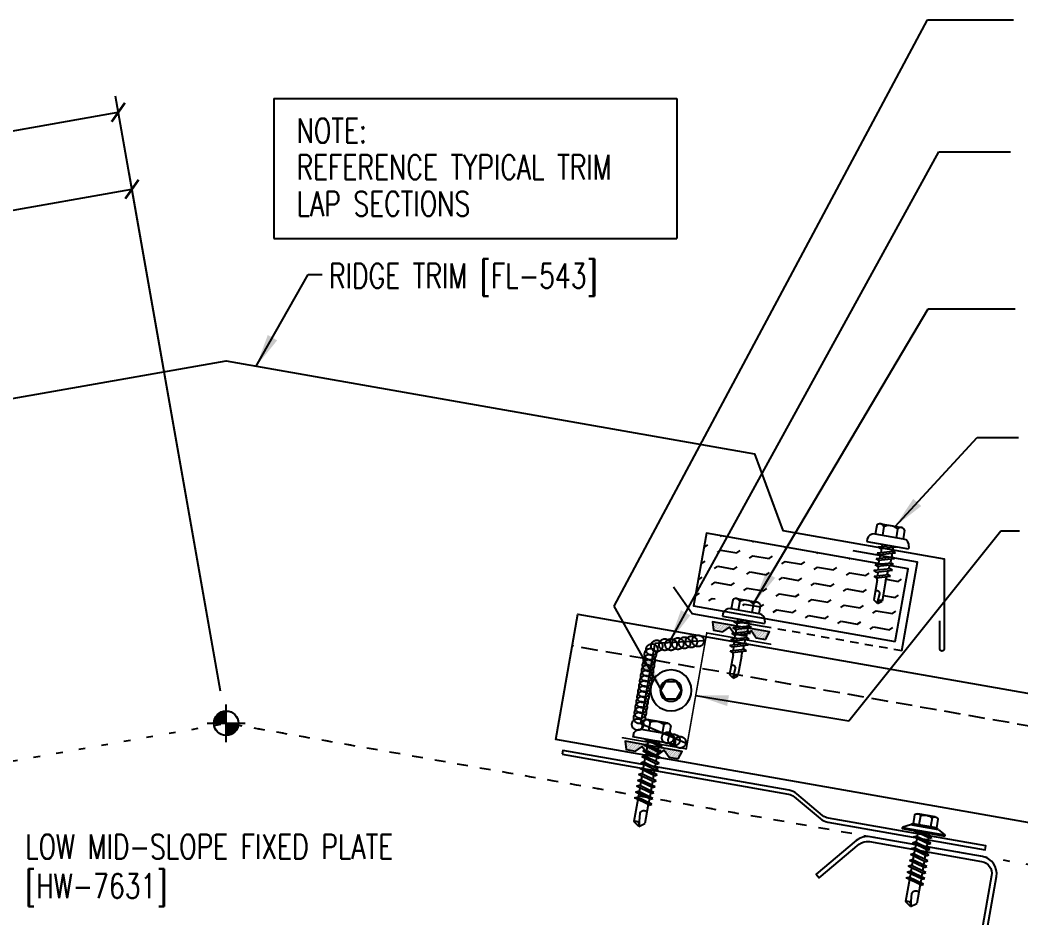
# Model space of a CAD drawing. Header units: inches. Extents: x -2 to 189, y 14 to 99.
# Drawn here: x 20.02 to 35.28, y 21.09 to 34.79 of the extents above; entities that cross this region are included whole.
import ezdxf

# ---------------------------------------------------------------- set-up
doc = ezdxf.new("R2010")
doc.units = ezdxf.units.IN
doc.header["$MEASUREMENT"] = 0
for name, pattern in [('CENTER2', [1.125, 0.75, -0.125, 0.125, -0.125]), ('DASH2', [0.1875, 0.125, -0.0625]), ('DOT', [0.25, 0, -0.25]), ('HIDDEN2', [0.1875, 0.125, -0.0625])]:
    doc.linetypes.add(name, pattern=pattern)
for name, color, linetype in [('CLO', 3, 'Continuous'), ('DIM', 2, 'Continuous'), ('FASTENER', 9, 'Continuous'), ('PANEL', 11, 'Continuous'), ('PURLIN', 1, 'Continuous'), ('SEALANT', 253, 'CENTER2'), ('SECTION', 11, 'Continuous'), ('STLA', 12, 'Continuous'), ('TAPE', 8, 'Continuous'), ('TEXT', 2, 'Continuous'), ('THERMAL', 251, 'Continuous'), ('TRIM', 6, 'Continuous')]:
    doc.layers.add(name, color=color, linetype=linetype)
doc.styles.add('TEXT1', font='ROMANS.shx', dxfattribs={"width": 0.75, "height": 0.375})
doc.dimstyles.new('DETAIL', dxfattribs={"dimscale": 4, "dimtxt": 0.375, "dimasz": 0.0625, "dimexe": 0.0625, "dimexo": 0.125, "dimgap": 0.0625, "dimtad": 1, "dimdec": 4, "dimzin": 3, "dimdsep": 46, "dimlunit": 4, "dimtxsty": 'TEXT1', "dimblk": 'ARCHTICK', "dimcen": 0.0625, "dimclrd": 7, "dimclre": 7, "dimclrt": 2, "dimadec": 0, "dimazin": 0, "dimtfac": 0.59375, "dimtdec": 4, "dimtmove": 0, "dimatfit": 3, "dimfxl": 0, "dimfrac": 2, "dimtolj": 1, "dimtzin": 3, "dimarcsym": 0})
doc.dimstyles.new('DETAIL$7', dxfattribs={"dimscale": 4, "dimtxt": 0.375, "dimasz": 0.125, "dimexe": 0.0625, "dimexo": 0.125, "dimgap": 0.0625, "dimtad": 1, "dimdec": 4, "dimzin": 3, "dimdsep": 46, "dimlunit": 4, "dimtxsty": 'TEXT1', "dimblk": 'ARCHTICK', "dimcen": 0.0625, "dimclrd": 7, "dimclre": 7, "dimclrt": 2, "dimadec": 0, "dimazin": 0, "dimtfac": 0.59375, "dimtdec": 4, "dimtmove": 0, "dimatfit": 3, "dimfxl": 0, "dimfrac": 2, "dimtolj": 1, "dimtzin": 3, "dimarcsym": 0})

# ---------------------------------------------------------------- blocks, each defined once
blk = doc.blocks.new('_ArchTick')
at = {"color": 0, "linetype": 'ByBlock', "const_width": 0.15}
blk.add_lwpolyline([(-0.5, -0.5), (0.5, 0.5)], dxfattribs=at)
blk = doc.blocks.new('*D16')
at = {"layer": 'DEFPOINTS', "color": 0}
for p in [(21.516, 33.376), (10.919, 24.457), (23.162, 24.046)]:
    blk.add_point(p, dxfattribs=at)
at = {"layer": 'DIM', "color": 7, "lineweight": -2}
for p, q in [((23.075, 24.538), (21.473, 33.622)), ((9.713, 31.295), (21.516, 33.376)), ((10.832, 24.949), (9.669, 31.541))]:
    blk.add_line(p, q, dxfattribs=at)
at = {"layer": 'DIM', "color": 7, "lineweight": -2, "xscale": 0.25, "yscale": 0.25, "zscale": 0.25}
for p, rotation in [((21.516, 33.376), 10), ((9.713, 31.295), 190)]:
    blk.add_blockref('_ArchTick', p, dxfattribs=dict(at, rotation=rotation))
at = {"layer": 'DIM', "color": 2, "insert": (15.532, 32.802), "char_height": 0.375, "attachment_point": 5, "rotation": 10, "style": 'TEXT1'}
blk.add_mtext('\\A1;12"', dxfattribs=at)
blk = doc.blocks.new('*D17')
at = {"layer": 'DEFPOINTS', "color": 0}
for p in [(21.724, 32.201), (17.791, 25.711), (23.162, 24.046)]:
    blk.add_point(p, dxfattribs=at)
at = {"layer": 'DIM', "color": 7, "lineweight": -2}
for p, q in [((23.075, 24.538), (21.68, 32.447)), ((16.8, 31.332), (21.724, 32.201)), ((17.704, 26.203), (16.756, 31.579))]:
    blk.add_line(p, q, dxfattribs=at)
at = {"layer": 'DIM', "color": 7, "lineweight": -2, "xscale": 0.25, "yscale": 0.25, "zscale": 0.25}
for p, rotation in [((21.724, 32.201), 10), ((16.8, 31.332), 190)]:
    blk.add_blockref('_ArchTick', p, dxfattribs=dict(at, rotation=rotation))
at = {"layer": 'DIM', "color": 2, "insert": (19.18, 32.233), "char_height": 0.375, "attachment_point": 5, "rotation": 10, "style": 'TEXT1'}
blk.add_mtext('\\A1;5"', dxfattribs=at)
blk = doc.blocks.new('A$C23AA14D5')
at = {"layer": 'CLO', "const_width": 0.0239}
blk.add_lwpolyline([(2.284, 0.187), (1.299, 0.014), (0.987, 1.785), (0.002, 1.611)], dxfattribs=at)
at = {"layer": 'CLO'}
blk.add_lwpolyline([(1.285, 0.094), (1.993, 0.397), (1.776, 1.628), (1.007, 1.67)], dxfattribs=at)
blk = doc.blocks.new('*X7')
at = {"color": 0}
for p, q in [((-0.434, 0.135), (-0.434, 0.135)), ((-0.434, 0.123), (-0.434, 0.123)), ((-0.422, 0.141), (-0.422, 0.141)), ((-0.422, 0.129), (-0.422, 0.129)), ((-0.422, 0.117), (-0.422, 0.117)), ((-0.422, 0.105), (-0.422, 0.105)), ((-0.422, 0.094), (-0.422, 0.094)), ((-0.422, 0.082), (-0.422, 0.082)), ((-0.41, 0.135), (-0.41, 0.135)), ((-0.41, 0.123), (-0.41, 0.123)), ((-0.41, 0.111), (-0.41, 0.111)), ((-0.41, 0.1), (-0.41, 0.1)), ((-0.41, 0.088), (-0.41, 0.088)), ((-0.41, 0.076), (-0.41, 0.076)), ((-0.41, 0.064), (-0.41, 0.064)), ((-0.41, 0.053), (-0.41, 0.053)), ((-0.41, 0.041), (-0.41, 0.041)), ((-0.398, 0.141), (-0.398, 0.141)), ((-0.398, 0.129), (-0.398, 0.129)), ((-0.398, 0.117), (-0.398, 0.117)), ((-0.398, 0.105), (-0.398, 0.105)), ((-0.398, 0.094), (-0.398, 0.094)), ((-0.398, 0.082), (-0.398, 0.082)), ((-0.398, 0.07), (-0.398, 0.07)), ((-0.398, 0.059), (-0.398, 0.059)), ((-0.398, 0.047), (-0.398, 0.047)), ((-0.398, 0.035), (-0.398, 0.035)), ((-0.398, 0.023), (-0.398, 0.023)), ((-0.387, 0.135), (-0.387, 0.135)), ((-0.387, 0.123), (-0.387, 0.123)), ((-0.387, 0.111), (-0.387, 0.111)), ((-0.387, 0.1), (-0.387, 0.1)), ((-0.387, 0.088), (-0.387, 0.088)), ((-0.387, 0.076), (-0.387, 0.076)), ((-0.387, 0.064), (-0.387, 0.064)), ((-0.387, 0.053), (-0.387, 0.053)), ((-0.387, 0.041), (-0.387, 0.041)), ((-0.387, 0.029), (-0.387, 0.029)), ((-0.375, 0.141), (-0.375, 0.141)), ((-0.375, 0.129), (-0.375, 0.129)), ((-0.375, 0.117), (-0.375, 0.117)), ((-0.375, 0.105), (-0.375, 0.105)), ((-0.375, 0.094), (-0.375, 0.094)), ((-0.375, 0.082), (-0.375, 0.082)), ((-0.375, 0.07), (-0.375, 0.07)), ((-0.375, 0.059), (-0.375, 0.059)), ((-0.375, 0.047), (-0.375, 0.047)), ((-0.375, 0.035), (-0.375, 0.035)), ((-0.375, 0.023), (-0.375, 0.023)), ((-0.363, 0.135), (-0.363, 0.135)), ((-0.363, 0.123), (-0.363, 0.123)), ((-0.363, 0.111), (-0.363, 0.111)), ((-0.363, 0.1), (-0.363, 0.1)), ((-0.363, 0.088), (-0.363, 0.088)), ((-0.363, 0.076), (-0.363, 0.076)), ((-0.363, 0.064), (-0.363, 0.064)), ((-0.363, 0.053), (-0.363, 0.053)), ((-0.363, 0.041), (-0.363, 0.041)), ((-0.363, 0.029), (-0.363, 0.029)), ((-0.352, 0.141), (-0.352, 0.141)), ((-0.352, 0.129), (-0.352, 0.129)), ((-0.352, 0.117), (-0.352, 0.117)), ((-0.352, 0.105), (-0.352, 0.105)), ((-0.352, 0.094), (-0.352, 0.094)), ((-0.352, 0.082), (-0.352, 0.082)), ((-0.352, 0.07), (-0.352, 0.07)), ((-0.352, 0.059), (-0.352, 0.059)), ((-0.352, 0.047), (-0.352, 0.047)), ((-0.352, 0.035), (-0.352, 0.035)), ((-0.352, 0.023), (-0.352, 0.023)), ((-0.34, 0.135), (-0.34, 0.135)), ((-0.34, 0.123), (-0.34, 0.123)), ((-0.34, 0.111), (-0.34, 0.111)), ((-0.34, 0.1), (-0.34, 0.1)), ((-0.34, 0.088), (-0.34, 0.088)), ((-0.34, 0.076), (-0.34, 0.076)), ((-0.34, 0.064), (-0.34, 0.064)), ((-0.34, 0.053), (-0.34, 0.053)), ((-0.34, 0.041), (-0.34, 0.041)), ((-0.34, 0.029), (-0.34, 0.029)), ((-0.328, 0.141), (-0.328, 0.141)), ((-0.328, 0.129), (-0.328, 0.129)), ((-0.328, 0.117), (-0.328, 0.117)), ((-0.328, 0.105), (-0.328, 0.105)), ((-0.328, 0.094), (-0.328, 0.094)), ((-0.328, 0.082), (-0.328, 0.082)), ((-0.328, 0.07), (-0.328, 0.07)), ((-0.328, 0.059), (-0.328, 0.059)), ((-0.328, 0.047), (-0.328, 0.047)), ((-0.328, 0.035), (-0.328, 0.035)), ((-0.328, 0.023), (-0.328, 0.023)), ((-0.316, 0.135), (-0.316, 0.135)), ((-0.316, 0.123), (-0.316, 0.123)), ((-0.316, 0.111), (-0.316, 0.111)), ((-0.316, 0.1), (-0.316, 0.1)), ((-0.316, 0.088), (-0.316, 0.088)), ((-0.316, 0.076), (-0.316, 0.076)), ((-0.316, 0.064), (-0.316, 0.064)), ((-0.316, 0.053), (-0.316, 0.053)), ((-0.316, 0.041), (-0.316, 0.041)), ((-0.316, 0.029), (-0.316, 0.029)), ((-0.305, 0.141), (-0.305, 0.141)), ((-0.305, 0.129), (-0.305, 0.129)), ((-0.305, 0.117), (-0.305, 0.117)), ((-0.305, 0.105), (-0.305, 0.105)), ((-0.305, 0.094), (-0.305, 0.094)), ((-0.305, 0.082), (-0.305, 0.082)), ((-0.305, 0.07), (-0.305, 0.07)), ((-0.305, 0.059), (-0.305, 0.059)), ((-0.305, 0.047), (-0.305, 0.047)), ((-0.305, 0.035), (-0.305, 0.035)), ((-0.305, 0.023), (-0.305, 0.023)), ((-0.293, 0.135), (-0.293, 0.135)), ((-0.293, 0.123), (-0.293, 0.123)), ((-0.293, 0.111), (-0.293, 0.111)), ((-0.293, 0.1), (-0.293, 0.1)), ((-0.293, 0.088), (-0.293, 0.088)), ((-0.293, 0.076), (-0.293, 0.076)), ((-0.293, 0.064), (-0.293, 0.064)), ((-0.293, 0.053), (-0.293, 0.053)), ((-0.293, 0.041), (-0.293, 0.041)), ((-0.293, 0.029), (-0.293, 0.029)), ((-0.281, 0.141), (-0.281, 0.141)), ((-0.281, 0.129), (-0.281, 0.129)), ((-0.281, 0.117), (-0.281, 0.117)), ((-0.281, 0.105), (-0.281, 0.105)), ((-0.281, 0.094), (-0.281, 0.094)), ((-0.281, 0.082), (-0.281, 0.082)), ((-0.281, 0.07), (-0.281, 0.07)), ((-0.281, 0.059), (-0.281, 0.059)), ((-0.281, 0.047), (-0.281, 0.047)), ((-0.281, 0.035), (-0.281, 0.035)), ((-0.281, 0.023), (-0.281, 0.023)), ((-0.27, 0.135), (-0.27, 0.135)), ((-0.27, 0.123), (-0.27, 0.123)), ((-0.27, 0.111), (-0.27, 0.111)), ((-0.27, 0.1), (-0.27, 0.1)), ((-0.27, 0.088), (-0.27, 0.088)), ((-0.27, 0.076), (-0.27, 0.076)), ((-0.27, 0.064), (-0.27, 0.064)), ((-0.27, 0.053), (-0.27, 0.053)), ((-0.27, 0.041), (-0.27, 0.041)), ((-0.27, 0.029), (-0.27, 0.029)), ((-0.258, 0.141), (-0.258, 0.141)), ((-0.258, 0.129), (-0.258, 0.129)), ((-0.258, 0.117), (-0.258, 0.117)), ((-0.258, 0.105), (-0.258, 0.105)), ((-0.258, 0.094), (-0.258, 0.094)), ((-0.258, 0.082), (-0.258, 0.082)), ((-0.258, 0.07), (-0.258, 0.07)), ((-0.258, 0.059), (-0.258, 0.059)), ((-0.258, 0.047), (-0.258, 0.047)), ((-0.258, 0.035), (-0.258, 0.035)), ((-0.258, 0.023), (-0.258, 0.023)), ((-0.246, 0.135), (-0.246, 0.135)), ((-0.246, 0.123), (-0.246, 0.123)), ((-0.246, 0.111), (-0.246, 0.111)), ((-0.246, 0.1), (-0.246, 0.1)), ((-0.246, 0.088), (-0.246, 0.088)), ((-0.246, 0.076), (-0.246, 0.076)), ((-0.246, 0.064), (-0.246, 0.064)), ((-0.246, 0.053), (-0.246, 0.053)), ((-0.246, 0.041), (-0.246, 0.041)), ((-0.234, 0.141), (-0.234, 0.141)), ((-0.234, 0.129), (-0.234, 0.129)), ((-0.234, 0.117), (-0.234, 0.117)), ((-0.234, 0.105), (-0.234, 0.105)), ((-0.234, 0.094), (-0.234, 0.094)), ((-0.234, 0.082), (-0.234, 0.082)), ((-0.234, 0.07), (-0.234, 0.07)), ((-0.234, 0.059), (-0.234, 0.059)), ((-0.234, 0.047), (-0.234, 0.047)), ((-0.223, 0.135), (-0.223, 0.135)), ((-0.223, 0.123), (-0.223, 0.123)), ((-0.223, 0.111), (-0.223, 0.111)), ((-0.223, 0.1), (-0.223, 0.1)), ((-0.223, 0.088), (-0.223, 0.088)), ((-0.223, 0.076), (-0.223, 0.076)), ((-0.223, 0.064), (-0.223, 0.064)), ((-0.211, 0.141), (-0.211, 0.141)), ((-0.211, 0.129), (-0.211, 0.129)), ((-0.211, 0.117), (-0.211, 0.117)), ((-0.211, 0.105), (-0.211, 0.105)), ((-0.211, 0.094), (-0.211, 0.094)), ((-0.211, 0.082), (-0.211, 0.082)), ((-0.211, 0.07), (-0.211, 0.07)), ((-0.199, 0.135), (-0.199, 0.135)), ((-0.199, 0.123), (-0.199, 0.123)), ((-0.199, 0.111), (-0.199, 0.111)), ((-0.199, 0.1), (-0.199, 0.1)), ((-0.199, 0.088), (-0.199, 0.088)), ((-0.188, 0.141), (-0.188, 0.141)), ((-0.188, 0.129), (-0.188, 0.129)), ((-0.188, 0.117), (-0.188, 0.117)), ((-0.188, 0.105), (-0.188, 0.105)), ((-0.188, 0.094), (-0.188, 0.094)), ((-0.176, 0.135), (-0.176, 0.135)), ((-0.176, 0.123), (-0.176, 0.123)), ((-0.176, 0.111), (-0.176, 0.111)), ((-0.164, 0.141), (-0.164, 0.141)), ((-0.164, 0.129), (-0.164, 0.129)), ((-0.164, 0.117), (-0.164, 0.117)), ((-0.164, 0.105), (-0.164, 0.105)), ((-0.152, 0.135), (-0.152, 0.135)), ((-0.152, 0.123), (-0.152, 0.123)), ((-0.152, 0.111), (-0.152, 0.111)), ((-0.152, 0.1), (-0.152, 0.1)), ((-0.141, 0.141), (-0.141, 0.141)), ((-0.141, 0.129), (-0.141, 0.129)), ((-0.141, 0.117), (-0.141, 0.117)), ((-0.141, 0.105), (-0.141, 0.105)), ((-0.141, 0.094), (-0.141, 0.094)), ((-0.141, 0.082), (-0.141, 0.082)), ((-0.129, 0.135), (-0.129, 0.135)), ((-0.129, 0.123), (-0.129, 0.123)), ((-0.129, 0.111), (-0.129, 0.111)), ((-0.129, 0.1), (-0.129, 0.1)), ((-0.129, 0.088), (-0.129, 0.088)), ((-0.129, 0.076), (-0.129, 0.076)), ((-0.117, 0.141), (-0.117, 0.141)), ((-0.117, 0.129), (-0.117, 0.129)), ((-0.117, 0.117), (-0.117, 0.117)), ((-0.117, 0.105), (-0.117, 0.105)), ((-0.117, 0.094), (-0.117, 0.094)), ((-0.117, 0.082), (-0.117, 0.082)), ((-0.117, 0.07), (-0.117, 0.07)), ((-0.117, 0.059), (-0.117, 0.059)), ((-0.105, 0.135), (-0.105, 0.135)), ((-0.105, 0.123), (-0.105, 0.123)), ((-0.105, 0.111), (-0.105, 0.111)), ((-0.105, 0.1), (-0.105, 0.1)), ((-0.105, 0.088), (-0.105, 0.088)), ((-0.105, 0.076), (-0.105, 0.076)), ((-0.105, 0.064), (-0.105, 0.064)), ((-0.105, 0.053), (-0.105, 0.053)), ((-0.094, 0.141), (-0.094, 0.141)), ((-0.094, 0.129), (-0.094, 0.129)), ((-0.094, 0.117), (-0.094, 0.117)), ((-0.094, 0.105), (-0.094, 0.105)), ((-0.094, 0.094), (-0.094, 0.094)), ((-0.094, 0.082), (-0.094, 0.082)), ((-0.094, 0.07), (-0.094, 0.07)), ((-0.094, 0.059), (-0.094, 0.059)), ((-0.094, 0.047), (-0.094, 0.047)), ((-0.094, 0.035), (-0.094, 0.035)), ((-0.082, 0.135), (-0.082, 0.135)), ((-0.082, 0.123), (-0.082, 0.123)), ((-0.082, 0.111), (-0.082, 0.111)), ((-0.082, 0.1), (-0.082, 0.1)), ((-0.082, 0.088), (-0.082, 0.088)), ((-0.082, 0.076), (-0.082, 0.076)), ((-0.082, 0.064), (-0.082, 0.064)), ((-0.082, 0.053), (-0.082, 0.053)), ((-0.082, 0.041), (-0.082, 0.041)), ((-0.082, 0.029), (-0.082, 0.029)), ((-0.07, 0.141), (-0.07, 0.141)), ((-0.07, 0.129), (-0.07, 0.129)), ((-0.07, 0.117), (-0.07, 0.117)), ((-0.07, 0.105), (-0.07, 0.105)), ((-0.07, 0.094), (-0.07, 0.094)), ((-0.07, 0.082), (-0.07, 0.082)), ((-0.07, 0.07), (-0.07, 0.07)), ((-0.07, 0.059), (-0.07, 0.059)), ((-0.07, 0.047), (-0.07, 0.047)), ((-0.07, 0.035), (-0.07, 0.035)), ((-0.07, 0.023), (-0.07, 0.023)), ((-0.059, 0.135), (-0.059, 0.135)), ((-0.059, 0.123), (-0.059, 0.123)), ((-0.059, 0.111), (-0.059, 0.111)), ((-0.059, 0.1), (-0.059, 0.1)), ((-0.059, 0.088), (-0.059, 0.088)), ((-0.059, 0.076), (-0.059, 0.076)), ((-0.059, 0.064), (-0.059, 0.064)), ((-0.059, 0.053), (-0.059, 0.053)), ((-0.059, 0.041), (-0.059, 0.041)), ((-0.059, 0.029), (-0.059, 0.029)), ((-0.047, 0.141), (-0.047, 0.141)), ((-0.047, 0.129), (-0.047, 0.129)), ((-0.047, 0.117), (-0.047, 0.117)), ((-0.047, 0.105), (-0.047, 0.105)), ((-0.047, 0.094), (-0.047, 0.094)), ((-0.047, 0.082), (-0.047, 0.082)), ((-0.047, 0.07), (-0.047, 0.07)), ((-0.047, 0.059), (-0.047, 0.059)), ((-0.047, 0.047), (-0.047, 0.047)), ((-0.047, 0.035), (-0.047, 0.035)), ((-0.047, 0.023), (-0.047, 0.023)), ((-0.035, 0.135), (-0.035, 0.135)), ((-0.035, 0.123), (-0.035, 0.123)), ((-0.035, 0.111), (-0.035, 0.111)), ((-0.035, 0.1), (-0.035, 0.1)), ((-0.035, 0.088), (-0.035, 0.088)), ((-0.035, 0.076), (-0.035, 0.076)), ((-0.035, 0.064), (-0.035, 0.064)), ((-0.035, 0.053), (-0.035, 0.053)), ((-0.035, 0.041), (-0.035, 0.041)), ((-0.035, 0.029), (-0.035, 0.029)), ((-0.023, 0.141), (-0.023, 0.141)), ((-0.023, 0.129), (-0.023, 0.129)), ((-0.023, 0.117), (-0.023, 0.117)), ((-0.023, 0.105), (-0.023, 0.105)), ((-0.023, 0.094), (-0.023, 0.094)), ((-0.023, 0.082), (-0.023, 0.082)), ((-0.023, 0.07), (-0.023, 0.07)), ((-0.023, 0.059), (-0.023, 0.059)), ((-0.023, 0.047), (-0.023, 0.047)), ((-0.023, 0.035), (-0.023, 0.035)), ((-0.023, 0.023), (-0.023, 0.023)), ((-0.012, 0.135), (-0.012, 0.135)), ((-0.012, 0.123), (-0.012, 0.123)), ((-0.012, 0.111), (-0.012, 0.111)), ((-0.012, 0.1), (-0.012, 0.1)), ((-0.012, 0.088), (-0.012, 0.088)), ((-0.012, 0.076), (-0.012, 0.076)), ((-0.012, 0.064), (-0.012, 0.064)), ((-0.012, 0.053), (-0.012, 0.053)), ((-0.012, 0.041), (-0.012, 0.041)), ((-0.012, 0.029), (-0.012, 0.029)), ((0, 0.141), (0, 0.141)), ((0, 0.129), (0, 0.129)), ((0, 0.117), (0, 0.117)), ((0, 0.105), (0, 0.105)), ((0, 0.094), (0, 0.094)), ((0, 0.082), (0, 0.082)), ((0, 0.07), (0, 0.07)), ((0, 0.059), (0, 0.059)), ((0, 0.047), (0, 0.047)), ((0, 0.035), (0, 0.035)), ((0, 0.023), (0, 0.023)), ((0.012, 0.135), (0.012, 0.135)), ((0.012, 0.123), (0.012, 0.123)), ((0.012, 0.111), (0.012, 0.111)), ((0.012, 0.1), (0.012, 0.1)), ((0.012, 0.088), (0.012, 0.088)), ((0.012, 0.076), (0.012, 0.076)), ((0.012, 0.064), (0.012, 0.064)), ((0.012, 0.053), (0.012, 0.053)), ((0.012, 0.041), (0.012, 0.041)), ((0.012, 0.029), (0.012, 0.029)), ((0.023, 0.141), (0.023, 0.141)), ((0.023, 0.129), (0.023, 0.129)), ((0.023, 0.117), (0.023, 0.117)), ((0.023, 0.105), (0.023, 0.105)), ((0.023, 0.094), (0.023, 0.094)), ((0.023, 0.082), (0.023, 0.082)), ((0.023, 0.07), (0.023, 0.07)), ((0.023, 0.059), (0.023, 0.059)), ((0.023, 0.047), (0.023, 0.047)), ((0.023, 0.035), (0.023, 0.035)), ((0.023, 0.023), (0.023, 0.023)), ((0.035, 0.135), (0.035, 0.135)), ((0.035, 0.123), (0.035, 0.123)), ((0.035, 0.111), (0.035, 0.111)), ((0.035, 0.1), (0.035, 0.1)), ((0.035, 0.088), (0.035, 0.088)), ((0.035, 0.076), (0.035, 0.076)), ((0.035, 0.064), (0.035, 0.064)), ((0.035, 0.053), (0.035, 0.053)), ((0.035, 0.041), (0.035, 0.041)), ((0.035, 0.029), (0.035, 0.029)), ((0.047, 0.141), (0.047, 0.141)), ((0.047, 0.129), (0.047, 0.129)), ((0.047, 0.117), (0.047, 0.117)), ((0.047, 0.105), (0.047, 0.105)), ((0.047, 0.094), (0.047, 0.094)), ((0.047, 0.082), (0.047, 0.082)), ((0.047, 0.07), (0.047, 0.07)), ((0.047, 0.059), (0.047, 0.059)), ((0.047, 0.047), (0.047, 0.047)), ((0.047, 0.035), (0.047, 0.035)), ((0.047, 0.023), (0.047, 0.023)), ((0.059, 0.135), (0.059, 0.135)), ((0.059, 0.123), (0.059, 0.123)), ((0.059, 0.111), (0.059, 0.111)), ((0.059, 0.1), (0.059, 0.1)), ((0.059, 0.088), (0.059, 0.088)), ((0.059, 0.076), (0.059, 0.076)), ((0.059, 0.064), (0.059, 0.064)), ((0.059, 0.053), (0.059, 0.053)), ((0.059, 0.041), (0.059, 0.041)), ((0.059, 0.029), (0.059, 0.029)), ((0.07, 0.141), (0.07, 0.141)), ((0.07, 0.129), (0.07, 0.129)), ((0.07, 0.117), (0.07, 0.117)), ((0.07, 0.105), (0.07, 0.105)), ((0.07, 0.094), (0.07, 0.094)), ((0.07, 0.082), (0.07, 0.082)), ((0.07, 0.07), (0.07, 0.07)), ((0.07, 0.059), (0.07, 0.059)), ((0.07, 0.047), (0.07, 0.047)), ((0.07, 0.035), (0.07, 0.035)), ((0.07, 0.023), (0.07, 0.023)), ((0.082, 0.135), (0.082, 0.135)), ((0.082, 0.123), (0.082, 0.123)), ((0.082, 0.111), (0.082, 0.111)), ((0.082, 0.1), (0.082, 0.1)), ((0.082, 0.088), (0.082, 0.088)), ((0.082, 0.076), (0.082, 0.076)), ((0.082, 0.064), (0.082, 0.064)), ((0.082, 0.053), (0.082, 0.053)), ((0.082, 0.041), (0.082, 0.041)), ((0.082, 0.029), (0.082, 0.029)), ((0.094, 0.141), (0.094, 0.141)), ((0.094, 0.129), (0.094, 0.129)), ((0.094, 0.117), (0.094, 0.117)), ((0.094, 0.105), (0.094, 0.105)), ((0.094, 0.094), (0.094, 0.094)), ((0.094, 0.082), (0.094, 0.082)), ((0.094, 0.07), (0.094, 0.07)), ((0.094, 0.059), (0.094, 0.059)), ((0.094, 0.047), (0.094, 0.047)), ((0.094, 0.035), (0.094, 0.035)), ((0.105, 0.135), (0.105, 0.135)), ((0.105, 0.123), (0.105, 0.123)), ((0.105, 0.111), (0.105, 0.111)), ((0.105, 0.1), (0.105, 0.1)), ((0.105, 0.088), (0.105, 0.088)), ((0.105, 0.076), (0.105, 0.076)), ((0.105, 0.064), (0.105, 0.064)), ((0.105, 0.053), (0.105, 0.053)), ((0.117, 0.141), (0.117, 0.141)), ((0.117, 0.129), (0.117, 0.129)), ((0.117, 0.117), (0.117, 0.117)), ((0.117, 0.105), (0.117, 0.105)), ((0.117, 0.094), (0.117, 0.094)), ((0.117, 0.082), (0.117, 0.082)), ((0.117, 0.07), (0.117, 0.07)), ((0.117, 0.059), (0.117, 0.059)), ((0.129, 0.135), (0.129, 0.135)), ((0.129, 0.123), (0.129, 0.123)), ((0.129, 0.111), (0.129, 0.111)), ((0.129, 0.1), (0.129, 0.1)), ((0.129, 0.088), (0.129, 0.088)), ((0.129, 0.076), (0.129, 0.076)), ((0.141, 0.141), (0.141, 0.141)), ((0.141, 0.129), (0.141, 0.129)), ((0.141, 0.117), (0.141, 0.117)), ((0.141, 0.105), (0.141, 0.105)), ((0.141, 0.094), (0.141, 0.094)), ((0.141, 0.082), (0.141, 0.082)), ((0.152, 0.135), (0.152, 0.135)), ((0.152, 0.123), (0.152, 0.123)), ((0.152, 0.111), (0.152, 0.111)), ((0.152, 0.1), (0.152, 0.1)), ((0.164, 0.141), (0.164, 0.141)), ((0.164, 0.129), (0.164, 0.129)), ((0.164, 0.117), (0.164, 0.117)), ((0.164, 0.105), (0.164, 0.105)), ((0.176, 0.135), (0.176, 0.135)), ((0.176, 0.123), (0.176, 0.123)), ((0.176, 0.111), (0.176, 0.111)), ((0.188, 0.141), (0.188, 0.141)), ((0.188, 0.129), (0.188, 0.129)), ((0.188, 0.117), (0.188, 0.117)), ((0.188, 0.105), (0.188, 0.105)), ((0.188, 0.094), (0.188, 0.094)), ((0.199, 0.135), (0.199, 0.135)), ((0.199, 0.123), (0.199, 0.123)), ((0.199, 0.111), (0.199, 0.111)), ((0.199, 0.1), (0.199, 0.1)), ((0.199, 0.088), (0.199, 0.088)), ((0.211, 0.141), (0.211, 0.141)), ((0.211, 0.129), (0.211, 0.129)), ((0.211, 0.117), (0.211, 0.117)), ((0.211, 0.105), (0.211, 0.105)), ((0.211, 0.094), (0.211, 0.094)), ((0.211, 0.082), (0.211, 0.082)), ((0.211, 0.07), (0.211, 0.07)), ((0.223, 0.135), (0.223, 0.135)), ((0.223, 0.123), (0.223, 0.123)), ((0.223, 0.111), (0.223, 0.111)), ((0.223, 0.1), (0.223, 0.1)), ((0.223, 0.088), (0.223, 0.088)), ((0.223, 0.076), (0.223, 0.076)), ((0.223, 0.064), (0.223, 0.064)), ((0.234, 0.141), (0.234, 0.141)), ((0.234, 0.129), (0.234, 0.129)), ((0.234, 0.117), (0.234, 0.117)), ((0.234, 0.105), (0.234, 0.105)), ((0.234, 0.094), (0.234, 0.094)), ((0.234, 0.082), (0.234, 0.082)), ((0.234, 0.07), (0.234, 0.07)), ((0.234, 0.059), (0.234, 0.059)), ((0.234, 0.047), (0.234, 0.047)), ((0.246, 0.135), (0.246, 0.135)), ((0.246, 0.123), (0.246, 0.123)), ((0.246, 0.111), (0.246, 0.111)), ((0.246, 0.1), (0.246, 0.1)), ((0.246, 0.088), (0.246, 0.088)), ((0.246, 0.076), (0.246, 0.076)), ((0.246, 0.064), (0.246, 0.064)), ((0.246, 0.053), (0.246, 0.053)), ((0.246, 0.041), (0.246, 0.041)), ((0.258, 0.141), (0.258, 0.141)), ((0.258, 0.129), (0.258, 0.129)), ((0.258, 0.117), (0.258, 0.117)), ((0.258, 0.105), (0.258, 0.105)), ((0.258, 0.094), (0.258, 0.094)), ((0.258, 0.082), (0.258, 0.082)), ((0.258, 0.07), (0.258, 0.07)), ((0.258, 0.059), (0.258, 0.059)), ((0.258, 0.047), (0.258, 0.047)), ((0.258, 0.035), (0.258, 0.035)), ((0.258, 0.023), (0.258, 0.023)), ((0.27, 0.135), (0.27, 0.135)), ((0.27, 0.123), (0.27, 0.123)), ((0.27, 0.111), (0.27, 0.111)), ((0.27, 0.1), (0.27, 0.1)), ((0.27, 0.088), (0.27, 0.088)), ((0.27, 0.076), (0.27, 0.076)), ((0.27, 0.064), (0.27, 0.064)), ((0.27, 0.053), (0.27, 0.053)), ((0.27, 0.041), (0.27, 0.041)), ((0.27, 0.029), (0.27, 0.029)), ((0.281, 0.141), (0.281, 0.141)), ((0.281, 0.129), (0.281, 0.129)), ((0.281, 0.117), (0.281, 0.117)), ((0.281, 0.105), (0.281, 0.105)), ((0.281, 0.094), (0.281, 0.094)), ((0.281, 0.082), (0.281, 0.082)), ((0.281, 0.07), (0.281, 0.07)), ((0.281, 0.059), (0.281, 0.059)), ((0.281, 0.047), (0.281, 0.047)), ((0.281, 0.035), (0.281, 0.035)), ((0.281, 0.023), (0.281, 0.023)), ((0.293, 0.135), (0.293, 0.135)), ((0.293, 0.123), (0.293, 0.123)), ((0.293, 0.111), (0.293, 0.111)), ((0.293, 0.1), (0.293, 0.1)), ((0.293, 0.088), (0.293, 0.088)), ((0.293, 0.076), (0.293, 0.076)), ((0.293, 0.064), (0.293, 0.064)), ((0.293, 0.053), (0.293, 0.053)), ((0.293, 0.041), (0.293, 0.041)), ((0.293, 0.029), (0.293, 0.029)), ((0.305, 0.141), (0.305, 0.141)), ((0.305, 0.129), (0.305, 0.129)), ((0.305, 0.117), (0.305, 0.117)), ((0.305, 0.105), (0.305, 0.105)), ((0.305, 0.094), (0.305, 0.094)), ((0.305, 0.082), (0.305, 0.082)), ((0.305, 0.07), (0.305, 0.07)), ((0.305, 0.059), (0.305, 0.059)), ((0.305, 0.047), (0.305, 0.047)), ((0.305, 0.035), (0.305, 0.035)), ((0.305, 0.023), (0.305, 0.023)), ((0.316, 0.135), (0.316, 0.135)), ((0.316, 0.123), (0.316, 0.123)), ((0.316, 0.111), (0.316, 0.111)), ((0.316, 0.1), (0.316, 0.1)), ((0.316, 0.088), (0.316, 0.088)), ((0.316, 0.076), (0.316, 0.076)), ((0.316, 0.064), (0.316, 0.064)), ((0.316, 0.053), (0.316, 0.053)), ((0.316, 0.041), (0.316, 0.041)), ((0.316, 0.029), (0.316, 0.029)), ((0.328, 0.141), (0.328, 0.141)), ((0.328, 0.129), (0.328, 0.129)), ((0.328, 0.117), (0.328, 0.117)), ((0.328, 0.105), (0.328, 0.105)), ((0.328, 0.094), (0.328, 0.094)), ((0.328, 0.082), (0.328, 0.082)), ((0.328, 0.07), (0.328, 0.07)), ((0.328, 0.059), (0.328, 0.059)), ((0.328, 0.047), (0.328, 0.047)), ((0.328, 0.035), (0.328, 0.035)), ((0.328, 0.023), (0.328, 0.023)), ((0.34, 0.135), (0.34, 0.135)), ((0.34, 0.123), (0.34, 0.123)), ((0.34, 0.111), (0.34, 0.111)), ((0.34, 0.1), (0.34, 0.1)), ((0.34, 0.088), (0.34, 0.088)), ((0.34, 0.076), (0.34, 0.076)), ((0.34, 0.064), (0.34, 0.064)), ((0.34, 0.053), (0.34, 0.053)), ((0.34, 0.041), (0.34, 0.041)), ((0.34, 0.029), (0.34, 0.029)), ((0.352, 0.141), (0.352, 0.141)), ((0.352, 0.129), (0.352, 0.129)), ((0.352, 0.117), (0.352, 0.117)), ((0.352, 0.105), (0.352, 0.105)), ((0.352, 0.094), (0.352, 0.094)), ((0.352, 0.082), (0.352, 0.082)), ((0.352, 0.07), (0.352, 0.07)), ((0.352, 0.059), (0.352, 0.059)), ((0.352, 0.047), (0.352, 0.047)), ((0.352, 0.035), (0.352, 0.035)), ((0.352, 0.023), (0.352, 0.023)), ((0.363, 0.135), (0.363, 0.135)), ((0.363, 0.123), (0.363, 0.123)), ((0.363, 0.111), (0.363, 0.111)), ((0.363, 0.1), (0.363, 0.1)), ((0.363, 0.088), (0.363, 0.088)), ((0.363, 0.076), (0.363, 0.076)), ((0.363, 0.064), (0.363, 0.064)), ((0.363, 0.053), (0.363, 0.053)), ((0.363, 0.041), (0.363, 0.041)), ((0.363, 0.029), (0.363, 0.029)), ((0.375, 0.141), (0.375, 0.141)), ((0.375, 0.129), (0.375, 0.129)), ((0.375, 0.117), (0.375, 0.117)), ((0.375, 0.105), (0.375, 0.105)), ((0.375, 0.094), (0.375, 0.094)), ((0.375, 0.082), (0.375, 0.082)), ((0.375, 0.07), (0.375, 0.07)), ((0.375, 0.059), (0.375, 0.059)), ((0.375, 0.047), (0.375, 0.047)), ((0.375, 0.035), (0.375, 0.035)), ((0.375, 0.023), (0.375, 0.023)), ((0.387, 0.135), (0.387, 0.135)), ((0.387, 0.123), (0.387, 0.123)), ((0.387, 0.111), (0.387, 0.111)), ((0.387, 0.1), (0.387, 0.1)), ((0.387, 0.088), (0.387, 0.088)), ((0.387, 0.076), (0.387, 0.076)), ((0.387, 0.064), (0.387, 0.064)), ((0.387, 0.053), (0.387, 0.053)), ((0.387, 0.041), (0.387, 0.041)), ((0.387, 0.029), (0.387, 0.029)), ((0.398, 0.141), (0.398, 0.141)), ((0.398, 0.129), (0.398, 0.129)), ((0.398, 0.117), (0.398, 0.117)), ((0.398, 0.105), (0.398, 0.105)), ((0.398, 0.094), (0.398, 0.094)), ((0.398, 0.082), (0.398, 0.082)), ((0.398, 0.07), (0.398, 0.07)), ((0.398, 0.059), (0.398, 0.059)), ((0.398, 0.047), (0.398, 0.047)), ((0.398, 0.035), (0.398, 0.035)), ((0.398, 0.023), (0.398, 0.023)), ((0.41, 0.135), (0.41, 0.135)), ((0.41, 0.123), (0.41, 0.123)), ((0.41, 0.111), (0.41, 0.111)), ((0.41, 0.1), (0.41, 0.1)), ((0.41, 0.088), (0.41, 0.088)), ((0.41, 0.076), (0.41, 0.076)), ((0.41, 0.064), (0.41, 0.064)), ((0.41, 0.053), (0.41, 0.053)), ((0.41, 0.041), (0.41, 0.041)), ((0.422, 0.141), (0.422, 0.141)), ((0.422, 0.129), (0.422, 0.129)), ((0.422, 0.117), (0.422, 0.117)), ((0.422, 0.105), (0.422, 0.105)), ((0.422, 0.094), (0.422, 0.094)), ((0.422, 0.082), (0.422, 0.082)), ((0.434, 0.135), (0.434, 0.135)), ((0.434, 0.123), (0.434, 0.123))]:
    blk.add_line(p, q, dxfattribs=at)
blk = doc.blocks.new('MB_DBTAP')
at = {"layer": 'TAPE', "color": 9}
blk.add_lwpolyline([(-0.403, 0.018), (-0.442, 0.141), (0.442, 0.141), (0.403, 0.018), (0.26, 0.018), (0.17, 0.109), (0.079, 0.018), (0, 0.018), (-0.079, 0.018), (-0.17, 0.109), (-0.26, 0.018)], close=True, dxfattribs=at)
at = {"layer": 'TAPE', "color": 251}
blk.add_blockref('*X7', (0, 0), dxfattribs=at)
blk = doc.blocks.new('MB_516W')
blk.add_lwpolyline([(-0.078, 0.135), (-0.156, 0), (-0.078, -0.135), (0.078, -0.135), (0.156, 0), (0.078, 0.135)], close=True)
for radius in [0.312, 0.166]:
    blk.add_circle((0, 0), radius)
blk = doc.blocks.new('fz5')
at = {"layer": 'FASTENER'}
for p, q in [((-0.163, 0.337), (0.159, 0.337)), ((-0.226, 0.171), (0.214, 0.171)), ((-0.217, 0.305), (-0.217, 0.171)), ((-0.108, 0.305), (-0.108, 0.171)), ((0.105, 0.305), (0.105, 0.171)), ((0.214, 0.305), (0.214, 0.171)), ((-0.326, 0.071), (-0.326, 0.037)), ((-0.326, 0.037), (0.322, 0.037)), ((-0.141, -0.014), (0.037, 0.037)), ((-0.105, -0.034), (0.137, 0.035)), ((-0.088, 0.037), (-0.088, 0.001)), ((-0.088, 0.037), (0.085, 0.037)), ((0.085, 0.037), (0.134, 0.037)), ((0.085, 0.02), (0.085, -0.041)), ((0.137, 0.035), (0.134, 0.037)), ((0.322, 0.071), (0.322, 0.037)), ((-0.105, -0.034), (-0.141, -0.014)), ((-0.141, -0.105), (0.102, -0.036)), ((-0.105, -0.125), (-0.141, -0.105)), ((-0.141, -0.196), (0.102, -0.127)), ((-0.105, -0.125), (0.137, -0.056)), ((-0.105, -0.216), (0.137, -0.147)), ((-0.088, -0.029), (-0.088, -0.09)), ((-0.088, -0.12), (-0.088, -0.181)), ((0.085, -0.071), (0.085, -0.131)), ((0.137, -0.056), (0.102, -0.036)), ((0.137, -0.147), (0.102, -0.127)), ((-0.105, -0.216), (-0.141, -0.196)), ((-0.141, -0.287), (0.102, -0.217)), ((-0.105, -0.307), (-0.141, -0.287)), ((-0.105, -0.307), (0.137, -0.238)), ((-0.084, -0.27), (-0.088, -0.211)), ((-0.078, -0.36), (-0.082, -0.3)), ((0.077, -0.315), (0.082, -0.253)), ((0.084, -0.223), (0.085, -0.211)), ((0.085, -0.162), (0.085, -0.211)), ((0.137, -0.238), (0.102, -0.217)), ((-0.141, -0.378), (0.102, -0.308)), ((-0.105, -0.398), (-0.141, -0.378)), ((-0.122, -0.463), (0.089, -0.403)), ((-0.105, -0.398), (0.137, -0.328)), ((-0.086, -0.483), (0.124, -0.423)), ((-0.071, -0.449), (-0.075, -0.389)), ((0.063, -0.515), (0.068, -0.439)), ((0.071, -0.408), (0.075, -0.346)), ((0.124, -0.423), (0.089, -0.403)), ((0.137, -0.328), (0.102, -0.308)), ((-0.086, -0.483), (-0.122, -0.463)), ((-0.066, -0.516), (-0.069, -0.478)), ((-0.066, -0.516), (-0.066, -0.82)), ((0.063, -0.516), (0.063, -0.82)), ((-0.003, -0.854), (0.009, -0.714)), ((-0.002, -0.866), (-0.066, -0.82)), ((-0.002, -0.866), (0.063, -0.82))]:
    blk.add_line(p, q, dxfattribs=at)
for centre, radius, start, end in [((-0.163, 0.274), 0.0628, 29.8754, 150.1246), ((-0.002, 0.141), 0.196, 56.9974, 123.0026), ((0.159, 0.274), 0.0628, 29.8754, 150.1246), ((-0.226, 0.071), 0.1, 90, 180), ((0.222, 0.071), 0.1, 0, 90), ((0.073, -0.516), 0.01, 175.9484, 180), ((-0.036, -0.723), 0.0461, 11.1445, 130.906), ((0.039, -0.855), 0.0422, 55.4585, 194.8454)]:
    blk.add_arc(centre, radius, start, end, dxfattribs=at)
blk = doc.blocks.new('A$C30686E82')
for p, q in [((-2.715, 0.761), (3.437, 0.761)), ((-2.715, 0.761), (-2.715, -1.379)), ((3.437, 0.761), (3.437, -1.379)), ((-2.715, -1.379), (3.437, -1.379))]:
    blk.add_line(p, q)
at = {"layer": 'TEXT', "style": 'TEXT1', "width": 0.75}
for s, p in [('NOTE:', (-2.368, 0.081)), ('REFERENCE TYPICAL TRIM', (-2.368, -0.477)), ('LAP SECTIONS', (-2.368, -1.035))]:
    blk.add_text(s, height=0.375, dxfattribs=at).set_placement(p)
blk = doc.blocks.new('wp')
at = {"layer": 'SECTION'}
for p, q in [((0, -0.0958), (0, 0.0958)), ((-0.0958, 0), (0.0958, 0))]:
    blk.add_line(p, q, dxfattribs=at)
at = {"layer": 'SECTION', "const_width": 0.0625}
for points in [[(0, 0.0312, 0.414214), (-0.0312, 0, 1)], [(0, -0.0312, 0.414214), (0.0312, 0, 1)]]:
    blk.add_lwpolyline(points, format="xyb", dxfattribs=at)
at = {"layer": 'SECTION'}
blk.add_circle((0, 0), 0.0625, dxfattribs=at)
blk = doc.blocks.new('dsc-HW-7631')
at = {"layer": 'TEXT', "style": 'TEXT1', "width": 0.75}
for s, p in [('LOW MID-SLOPE FIXED PLATE', (0, 0)), ('[HW-7631]', (0, -0.6))]:
    blk.add_text(s, height=0.375, dxfattribs=at).set_placement(p)
at = {"layer": 'TEXT', "style": 'TEXT1', "flags": 1}
for tag, p in [('COLOR', (0, -1.2)), ('CALC', (0, -1.2)), ('OPT1', (0, -1.2)), ('OPT2', (0, -1.2)), ('OPT3', (0, -1.2)), ('GAGE', (0, -1.2)), ('SHPLN', (0, -1.2)), ('PART', (0, -1.2)), ('DESCRIPTION', (0, -1.2)), ('MULTIPLE', (0, -1.2)), ('SPARE1', (0, -1.8)), ('SPARE2', (0, -1.8)), ('SPARE3', (0, -1.8)), ('SPARE4', (0, -1.8)), ('SPARE5', (0, -1.8)), ('SPARE6', (0, -1.8)), ('SPARE7', (0, -1.8)), ('SPARE8', (0, -1.8)), ('SPARE9', (0, -1.8)), ('SPARE10', (0, -1.8))]:
    blk.add_attdef(tag, p, '', height=0.375, dxfattribs=at)
blk = doc.blocks.new('A$C201C46EC')
at = {"layer": 'TRIM', "linetype": 'HIDDEN2'}
blk.add_line((-1.591, -0.298), (0.527, 0.075), dxfattribs=at)
at = {"layer": 'TRIM'}
for points in [[(-1.591, -0.298), (-1.829, 1.056), (-0.845, 1.23)], [(0.527, 0.075), (1.61, 0.266), (1.897, 0.676)]]:
    blk.add_lwpolyline(points, dxfattribs=at)
blk = doc.blocks.new('SD9')
at = {"layer": 'FASTENER'}
for p, q in [((-0.181, 0.276), (-0.181, 0.137)), ((-0.135, 0.302), (0.135, 0.302)), ((-0.089, 0.276), (-0.089, 0.137)), ((0.089, 0.276), (0.089, 0.137)), ((0.181, 0.276), (0.181, 0.137)), ((-0.217, 0.114), (-0.326, 0.059)), ((-0.326, 0.059), (-0.326, 0.049)), ((-0.326, 0.049), (0.326, 0.049)), ((-0.217, 0.114), (0.217, 0.114)), ((-0.193, 0.137), (0.193, 0.137)), ((-0.193, 0.119), (0.193, 0.119)), ((-0.181, 0.137), (0.181, 0.137)), ((-0.139, -0.016), (0.046, 0.037)), ((-0.104, -0.036), (0.139, 0.033)), ((-0.086, 0.037), (-0.086, -0.001)), ((-0.086, 0.037), (0.086, 0.037)), ((0.086, 0.037), (0.133, 0.037)), ((0.086, 0.018), (0.086, -0.042)), ((0.139, 0.033), (0.133, 0.037)), ((0.217, 0.114), (0.326, 0.059)), ((0.326, 0.059), (0.326, 0.049)), ((-0.104, -0.036), (-0.139, -0.016)), ((-0.139, -0.107), (0.104, -0.038)), ((-0.104, -0.127), (-0.139, -0.107)), ((-0.139, -0.198), (0.104, -0.128)), ((-0.104, -0.127), (0.139, -0.058)), ((-0.104, -0.218), (0.139, -0.149)), ((-0.086, -0.031), (-0.086, -0.092)), ((-0.086, -0.122), (-0.086, -0.183)), ((0.086, -0.073), (0.086, -0.133)), ((0.139, -0.058), (0.104, -0.038)), ((0.139, -0.149), (0.104, -0.128)), ((-0.104, -0.218), (-0.139, -0.198)), ((-0.139, -0.289), (0.104, -0.219)), ((-0.104, -0.309), (-0.139, -0.289)), ((-0.104, -0.309), (0.139, -0.239)), ((-0.086, -0.213), (-0.086, -0.274)), ((-0.086, -0.304), (-0.086, -0.364)), ((0.086, -0.164), (0.086, -0.224)), ((0.086, -0.255), (0.086, -0.315)), ((0.139, -0.239), (0.104, -0.219)), ((-0.139, -0.38), (0.104, -0.31)), ((-0.104, -0.4), (-0.139, -0.38)), ((-0.139, -0.47), (0.104, -0.401)), ((-0.104, -0.4), (0.139, -0.33)), ((-0.104, -0.491), (0.139, -0.421)), ((-0.086, -0.395), (-0.086, -0.455)), ((0.086, -0.345), (0.086, -0.406)), ((0.086, -0.436), (0.086, -0.497)), ((0.139, -0.33), (0.104, -0.31)), ((0.139, -0.421), (0.104, -0.401)), ((-0.104, -0.491), (-0.139, -0.47)), ((-0.139, -0.561), (0.104, -0.492)), ((-0.104, -0.581), (-0.139, -0.561)), ((-0.139, -0.652), (0.104, -0.583)), ((-0.104, -0.581), (0.139, -0.512)), ((-0.104, -0.672), (0.139, -0.603)), ((-0.086, -0.486), (-0.086, -0.546)), ((-0.086, -0.577), (-0.086, -0.637)), ((0.086, -0.527), (0.086, -0.588)), ((0.139, -0.512), (0.104, -0.492)), ((0.139, -0.603), (0.104, -0.583)), ((-0.104, -0.672), (-0.139, -0.652)), ((-0.139, -0.743), (0.104, -0.674)), ((-0.104, -0.763), (-0.139, -0.743)), ((-0.104, -0.763), (0.139, -0.694)), ((-0.086, -0.667), (-0.086, -0.728)), ((-0.086, -0.758), (-0.086, -1.05)), ((0.086, -0.618), (0.086, -0.679)), ((0.086, -0.709), (0.086, -1.05)), ((0.139, -0.694), (0.104, -0.674)), ((-0.002, -1.095), (0.014, -0.909)), ((0, -1.111), (-0.086, -1.05)), ((0, -1.111), (0.086, -1.05))]:
    blk.add_line(p, q, dxfattribs=at)
blk.add_lwpolyline([(-0.331, 0.037), (-0.331, 0.049), (0.331, 0.049), (0.331, 0.037)], close=True, dxfattribs=at)
for centre, radius, start, end in [((-0.135, 0.25), 0.0527, 29.8754, 150.1246), ((0, 0.138), 0.164, 56.9974, 123.0026), ((0.135, 0.25), 0.0527, 29.8754, 150.1246), ((-0.193, 0.128), 0.00894, 90, 270), ((0.193, 0.128), 0.00894, 270, 90), ((-0.046, -0.921), 0.0615, 11.1445, 130.906), ((0.054, -1.097), 0.0563, 55.4585, 194.8454)]:
    blk.add_arc(centre, radius, start, end, dxfattribs=at)
blk = doc.blocks.new('fz7')
at = {"layer": 'FASTENER'}
for p, q in [((-0.161, 0.337), (0.161, 0.337)), ((-0.224, 0.171), (0.215, 0.171)), ((-0.215, 0.305), (-0.215, 0.171)), ((-0.107, 0.305), (-0.107, 0.171)), ((0.107, 0.305), (0.107, 0.171)), ((0.215, 0.305), (0.215, 0.171)), ((-0.324, 0.071), (-0.324, 0.037)), ((-0.324, 0.037), (0.324, 0.037)), ((-0.139, -0.016), (0.046, 0.037)), ((-0.104, -0.036), (0.139, 0.033)), ((-0.086, 0.037), (-0.086, -0.001)), ((-0.086, 0.037), (0.086, 0.037)), ((0.086, 0.037), (0.133, 0.037)), ((0.086, 0.018), (0.086, -0.042)), ((0.139, 0.033), (0.133, 0.037)), ((0.324, 0.071), (0.324, 0.037)), ((-0.104, -0.036), (-0.139, -0.016)), ((-0.139, -0.107), (0.104, -0.038)), ((-0.104, -0.127), (-0.139, -0.107)), ((-0.139, -0.198), (0.104, -0.128)), ((-0.104, -0.127), (0.139, -0.058)), ((-0.104, -0.218), (0.139, -0.149)), ((-0.086, -0.031), (-0.086, -0.092)), ((-0.086, -0.122), (-0.086, -0.183)), ((0.086, -0.073), (0.086, -0.133)), ((0.139, -0.058), (0.104, -0.038)), ((0.139, -0.149), (0.104, -0.128)), ((-0.104, -0.218), (-0.139, -0.198)), ((-0.139, -0.289), (0.104, -0.219)), ((-0.104, -0.309), (-0.139, -0.289)), ((-0.104, -0.309), (0.139, -0.239)), ((-0.086, -0.213), (-0.086, -0.274)), ((-0.086, -0.304), (-0.086, -0.364)), ((0.086, -0.164), (0.086, -0.224)), ((0.086, -0.255), (0.086, -0.315)), ((0.139, -0.239), (0.104, -0.219)), ((-0.139, -0.38), (0.104, -0.31)), ((-0.104, -0.4), (-0.139, -0.38)), ((-0.139, -0.47), (0.104, -0.401)), ((-0.104, -0.4), (0.139, -0.33)), ((-0.104, -0.491), (0.139, -0.421)), ((-0.086, -0.395), (-0.086, -0.455)), ((0.086, -0.345), (0.086, -0.406)), ((0.086, -0.436), (0.086, -0.497)), ((0.139, -0.33), (0.104, -0.31)), ((0.139, -0.421), (0.104, -0.401)), ((-0.104, -0.491), (-0.139, -0.47)), ((-0.139, -0.561), (0.104, -0.492)), ((-0.104, -0.581), (-0.139, -0.561)), ((-0.139, -0.652), (0.104, -0.583)), ((-0.104, -0.581), (0.139, -0.512)), ((-0.104, -0.672), (0.139, -0.603)), ((-0.086, -0.486), (-0.086, -0.546)), ((-0.086, -0.577), (-0.086, -0.637)), ((0.086, -0.527), (0.086, -0.588)), ((0.139, -0.512), (0.104, -0.492)), ((0.139, -0.603), (0.104, -0.583)), ((-0.104, -0.672), (-0.139, -0.652)), ((-0.139, -0.743), (0.104, -0.674)), ((-0.104, -0.763), (-0.139, -0.743)), ((-0.104, -0.763), (0.139, -0.694)), ((-0.086, -0.667), (-0.086, -0.728)), ((-0.086, -0.758), (-0.086, -0.819)), ((0.086, -0.618), (0.086, -0.679)), ((0.086, -0.709), (0.086, -0.77)), ((0.139, -0.694), (0.104, -0.674)), ((-0.139, -0.834), (0.104, -0.765)), ((-0.104, -0.854), (-0.139, -0.834)), ((-0.139, -0.925), (0.104, -0.856)), ((-0.104, -0.854), (0.139, -0.785)), ((-0.104, -0.945), (0.139, -0.876)), ((-0.086, -0.849), (-0.086, -0.91)), ((0.086, -0.8), (0.086, -0.861)), ((0.086, -0.891), (0.086, -1.232)), ((0.139, -0.785), (0.104, -0.765)), ((0.139, -0.876), (0.104, -0.856)), ((-0.104, -0.945), (-0.139, -0.925)), ((-0.086, -0.94), (-0.086, -1.232)), ((-0.002, -1.277), (0.014, -1.091)), ((0, -1.293), (-0.086, -1.232)), ((0, -1.293), (0.086, -1.232))]:
    blk.add_line(p, q, dxfattribs=at)
for centre, radius, start, end in [((-0.161, 0.274), 0.0628, 29.8754, 150.1246), ((0, 0.141), 0.196, 56.9974, 123.0026), ((0.161, 0.274), 0.0628, 29.8754, 150.1246), ((-0.224, 0.071), 0.1, 90, 180), ((0.224, 0.071), 0.1, 0, 90), ((-0.046, -1.102), 0.0615, 11.1445, 130.906), ((0.054, -1.278), 0.0563, 55.4585, 194.8454)]:
    blk.add_arc(centre, radius, start, end, dxfattribs=at)

msp = doc.modelspace()

# ---------------------------------------------------------------- hatches: boundary and pattern name
at = {"layer": 'THERMAL'}
h = msp.add_hatch(dxfattribs=at)
h.set_pattern_fill('FLEX', color=256, angle=350, style=0)
h.set_pattern_definition([(350, (0.60581, 2.80562), (0.043412, 0.246202), [0.25, -0.25]), (35, (0.85202, 2.76221), (0.04341204, 0.2462019), [0.0625, -0.2285534, 0.0625, -0.3535534])])
h.paths.add_polyline_path([(30.49276, 26.94707), (33.10271, 26.48687), (33.07276, 26.47632), (33.13121, 26.44789), (33.12479, 26.3862), (33.10802, 26.39436), (33.06941, 26.38075), (33.12158, 26.35538), (33.11366, 26.27945, -0.01768047), (33.11357, 26.27875), (33.06076, 25.97927), (33.11658, 25.92316), (33.18822, 25.9568), (33.24109, 26.25662), (33.25016, 26.29285), (33.26631, 26.28499), (33.30493, 26.29859), (33.25738, 26.32172), (33.27184, 26.3795), (33.29978, 26.36591), (33.3384, 26.37951), (33.27907, 26.40836), (33.29043, 26.45377), (33.57029, 26.40442), (33.37493, 25.29651), (31.13026, 25.69231), (31.13088, 25.69582, 0.41421356), (31.04977, 25.81166), (31.0413, 25.81315), (31.06455, 25.94501, 0.2685319), (31.01642, 25.98548), (30.86252, 26.01262, 0.0119967), (30.85328, 26.01425), (30.69938, 26.04139, 0.2685319), (30.64031, 26.01981), (30.61706, 25.88796), (31.04977, 25.81166, -0.42468865), (31.1302, 25.69232), (30.4922, 25.80482, -0.00890806), (30.49275, 25.80834), (30.49213, 25.80483), (30.29741, 25.83916)])

# ---------------------------------------------------------------- linework, layer by layer
for p, q in [((33.86685, 34.78556), (35.18288, 34.78556)), ((34.98515, 26.98493), (35.27345, 26.98493))]:
    msp.add_line(p, q)
at = {"layer": 'DIM', "linetype": 'DOT'}
for p in [(13.33024, 22.31248), (45.4656, 20.11324), (32.99305, 22.31248)]:
    msp.add_line(p, (23.16165, 24.04603), dxfattribs=at)
at = {"layer": 'PANEL', "color": 8, "linetype": 'DASH2', "ltscale": 2}
msp.add_line((45.82314, 22.17239), (28.45152, 25.22694), dxfattribs=at)
at = {"layer": 'PANEL'}
msp.add_lwpolyline([(45.60454, 20.73274), (28.19544, 23.80025), (28.53232, 25.71078), (45.90382, 22.65625)], dxfattribs=at)
at = {"layer": 'PURLIN'}
msp.add_lwpolyline([(36.49827, 14.3354), (35.88717, 13.82262, -0.22169466), (35.73409, 13.7816), (33.7738, 14.12726, -0.41421356), (33.6217, 14.34447), (34.27077, 18.02548), (34.91983, 21.7065, 0.41421356), (34.70714, 22.01024), (32.99305, 22.31248, 0.22169466), (32.77898, 22.25512), (32.16788, 21.74235), (32.2159, 21.68513), (32.827, 22.1979, -0.22169466), (32.98008, 22.23892), (34.69417, 21.93668, -0.41421356), (34.84626, 21.71947), (34.1972, 18.03845), (33.54814, 14.35744, 0.41421356), (33.76082, 14.05369), (35.72112, 13.70804, 0.22169466), (35.93519, 13.7654), (36.54629, 14.27817)], format="xyb", close=True, dxfattribs=at)
at = {"layer": 'SEALANT'}
for centre in [(30.05692, 25.26202), (30.15918, 25.27521), (30.26269, 25.28958), (30.3661, 25.30434), (29.63804, 25.10079), (29.66121, 25.17123), (29.73568, 25.22787), (29.85788, 25.24765), (29.95341, 25.24765), (29.62073, 25.01043), (29.59355, 24.85011), (29.60714, 24.93027), (29.56637, 24.68978), (29.57996, 24.76994), (29.53919, 24.52946), (29.55278, 24.60962), (29.51201, 24.36913), (29.5256, 24.44929), (29.48483, 24.20881), (29.49842, 24.28897), (29.47124, 24.12864), (29.44478, 24.02754), (29.90234, 23.82379), (29.99883, 23.78957), (30.09065, 23.75535)]:
    msp.add_circle(centre, 0.08824, dxfattribs=at)
at = {"layer": 'STLA'}
msp.add_lwpolyline([(28.28937, 23.5735), (31.74709, 22.96381, -0.13165516), (31.83506, 22.92279), (32.22872, 22.59246, 0.13165516), (32.34474, 22.53836), (34.74939, 22.11435), (34.75977, 22.17324), (32.35512, 22.59725, -0.13165516), (32.26716, 22.63827), (31.87349, 22.9686, 0.13165516), (31.75747, 23.0227), (28.29975, 23.63239)], format="xyb", close=True, dxfattribs=at)
at = {"layer": 'THERMAL'}
msp.add_lwpolyline([(33.37493, 25.29651), (33.57029, 26.40442), (30.49276, 26.94707), (30.29741, 25.83916)], close=True, dxfattribs=at)
at = {"layer": 'TRIM'}
msp.add_lwpolyline([(12.26596, 25.6129), (12.26596, 25.1798, -1), (12.20346, 25.1798), (12.20346, 26.5548), (14.66568, 26.98774), (15.09377, 28.16216), (23.16165, 29.58077), (31.22952, 28.16216), (31.65761, 26.98774), (34.11983, 26.5548), (34.11983, 25.1798, -1), (34.05733, 25.1798), (34.05733, 25.6129)], format="xyb", dxfattribs=at)

# ---------------------------------------------------------------- block references
msp.add_blockref('A$C30686E82', (26.60516, 32.82681))
at = {"layer": 'FASTENER', "rotation": 350.0000000000001}
for p in [(33.25517, 26.72975), (31.05459, 25.58923)]:
    msp.add_blockref('fz5', p, dxfattribs=at)
at = {"layer": 'FASTENER', "xscale": -1}
msp.add_blockref('MB_516W', (29.95265, 24.54788), dxfattribs=at)
at = {"layer": 'FASTENER', "xscale": -1, "rotation": 350.0000000000001}
for name, p in [('fz7', (29.68463, 23.74427)), ('SD9', (33.80086, 22.3436))]:
    msp.add_blockref(name, p, dxfattribs=at)
at = {"layer": 'TAPE', "xscale": -1, "rotation": 350.0000000000001}
for p in [(30.99447, 25.37847), (29.66326, 23.55562)]:
    msp.add_blockref('MB_DBTAP', p, dxfattribs=at)
at = {"layer": 'TEXT', "xscale": -1}
for name, p in [('A$C201C46EC', (31.88577, 25.44981)), ('A$C23AA14D5', (31.48521, 23.64073))]:
    msp.add_blockref(name, p, dxfattribs=at)
at = {"layer": 'TEXT', "xscale": 3, "yscale": 3, "zscale": 3}
for p in [(23.16165, 24.04603), (23.1639, 24.04603)]:
    msp.add_blockref('wp', p, dxfattribs=at)
at = {"layer": 'TEXT'}
msp.add_blockref('dsc-HW-7631', (20.09544, 21.97457), dxfattribs=at)

# ---------------------------------------------------------------- texts
at = {"layer": 'TEXT', "style": 'TEXT1', "width": 0.75}
msp.add_text('RIDGE TRIM [FL-543]', height=0.375, dxfattribs=at).set_placement((24.734, 30.6919))

# ---------------------------------------------------------------- dimensions: what is measured, and where the dimension line sits
at = {"layer": 'DIM'}
dim = msp.add_linear_dim(base=(21.51647, 33.37628), p1=(10.91851, 24.45678), p2=(23.16165, 24.04603), angle=10, text='12"', dimstyle='DETAIL', override={"dimlunit": 4}, dxfattribs=at)
dim.commit()
dim.dimension.update_dxf_attribs({"geometry": '*D16', "text_midpoint": (15.53244, 32.80165)})
dim = msp.add_linear_dim(base=(21.72377, 32.20064), p1=(17.79097, 25.71078), p2=(23.16165, 24.04603), angle=10, dimstyle='DETAIL', dxfattribs=at)
dim.commit()
dim.dimension.update_dxf_attribs({"geometry": '*D17', "text_midpoint": (19.17958, 32.23254)})

# ---------------------------------------------------------------- leaders
for points in [[(29.80729, 24.54993), (29.08404, 25.83344), (33.86685, 34.78556)], [(29.93538, 25.29535), (34.04198, 32.77263), (35.1346, 32.77263)], [(23.62255, 29.49973), (24.41634, 30.89728), (24.62771, 30.89728)], [(31.21831, 25.87908), (33.87942, 30.37563), (35.20638, 30.37563)], [(33.3726, 27.05081), (34.62605, 28.41194), (35.25558, 28.41194)], [(30.3303, 24.47276), (32.66798, 24.08509), (34.98515, 26.98493)]]:
    msp.add_leader(points, dimstyle='DETAIL$7')

doc.saveas('drawing.dxf')
